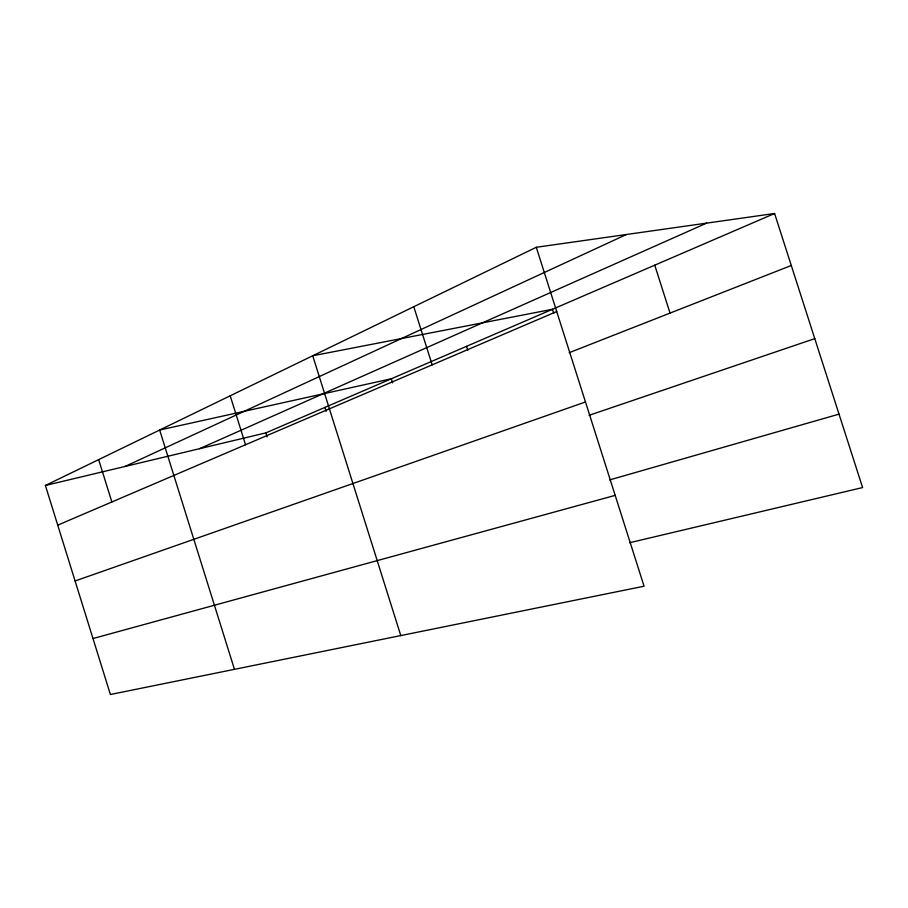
<?xml version="1.0" encoding="UTF-8"?>
<svg xmlns="http://www.w3.org/2000/svg" width="908" height="908" viewBox="0 0 908 908"><rect width="100%" height="100%" fill="white"/><g stroke="black" fill="none" stroke-linecap="round" stroke-linejoin="round"><path stroke-width="1.36" d="M536.288 247.282L644.067 586.216L110.39 694.506L45.4 485.462L536.288 247.282L774.592 213.493L862.6 487.562L629.607 542.723M124.895 466.508L626.429 234.502M199.544 448.7L706.662 223.118M45.4 485.462L265.862 432.878L774.592 213.493M57.737 525.153L556.717 311.535M569.18 352.69L791.288 265.488M75.092 580.961L585.478 401.972M589.088 415.308L814.782 338.627M609.631 479.912L839.026 414.139M92.991 638.54L615.181 495.371M654.736 265.181L670.036 313.09M553.721 313.328L552.439 309.288L312.715 355.766L400.791 635.589M466.53 346.345L467.802 350.352M413.787 306.722L432.174 364.857M392.585 382.801L391.314 378.772L159.66 430.029L234.457 669.332M324.916 407.408L326.154 411.335M265.862 432.878L267.122 436.873M230.201 395.797L245.546 444.75M98.666 459.618L111.866 501.976"/></g></svg>
